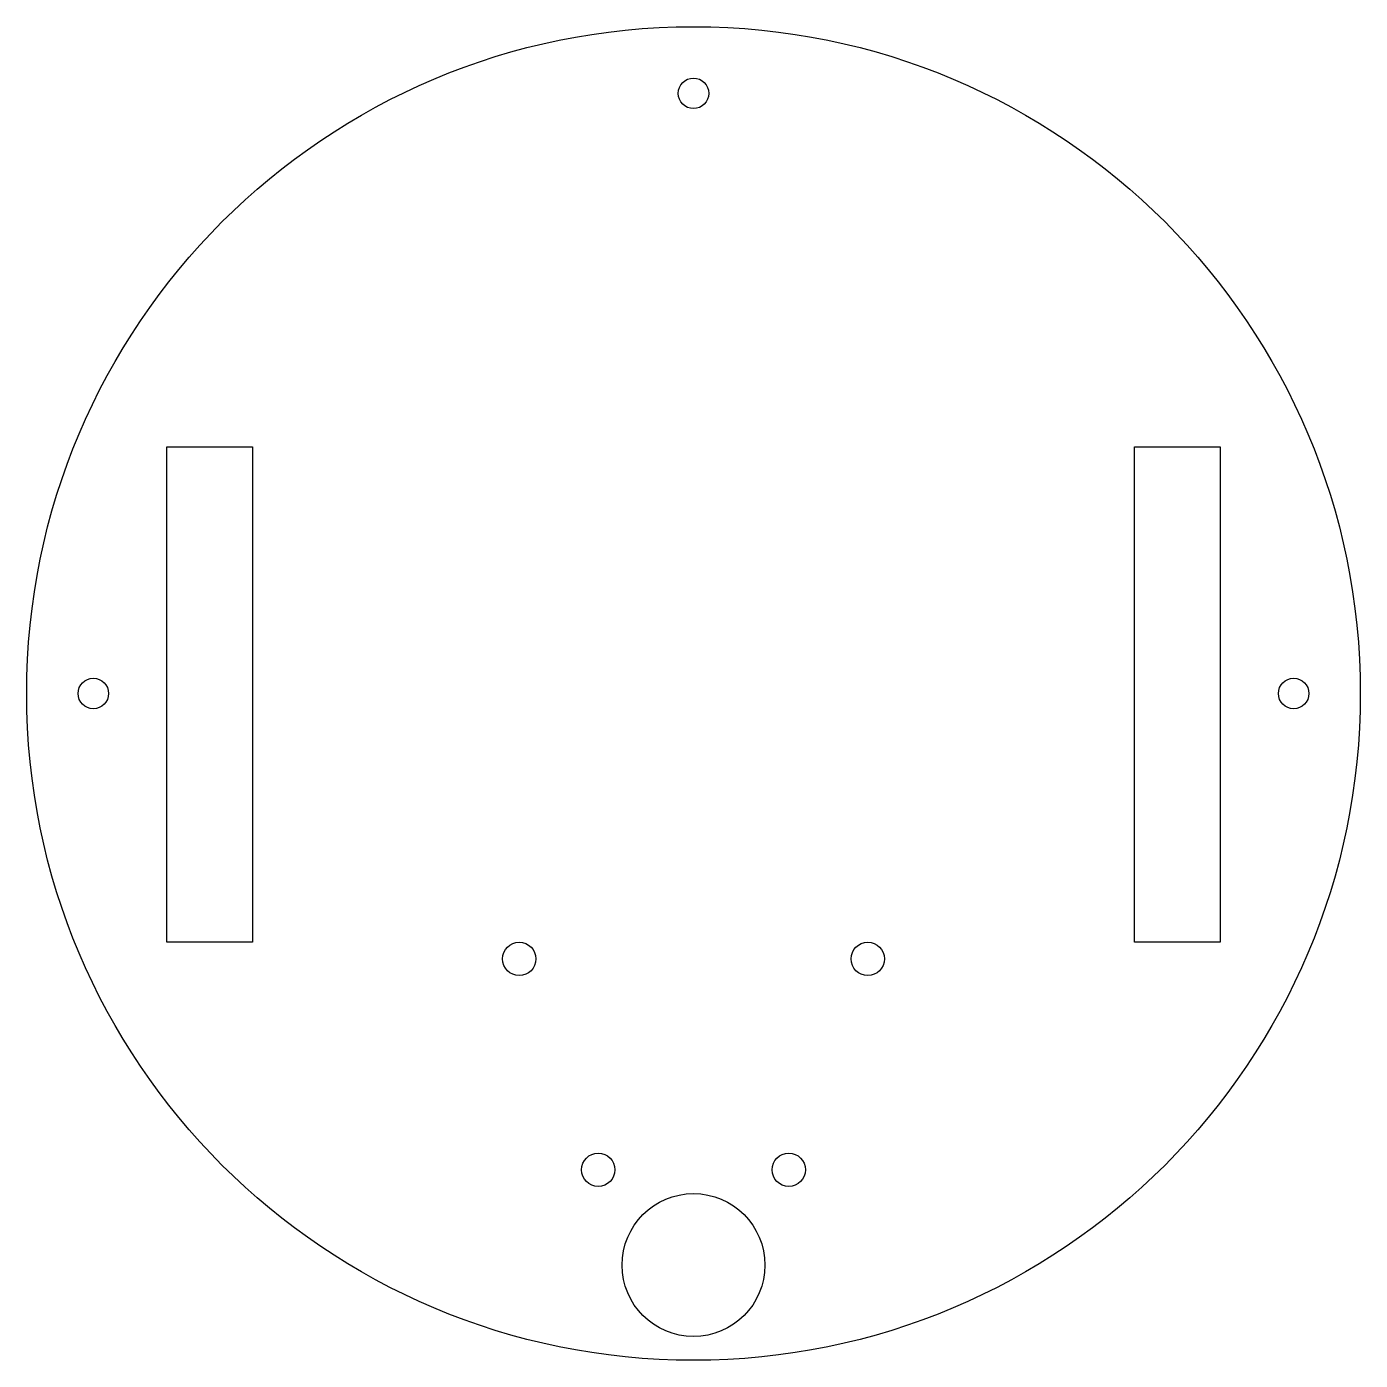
# Model space of a CAD drawing. Header units: millimetres. Extents: x -70 to 70, y -70 to 70.
import ezdxf

# ---------------------------------------------------------------- set-up
doc = ezdxf.new("R2010")
doc.units = ezdxf.units.MM
doc.layers.get('0').update_dxf_attribs({"linetype": 'CONTINUOUS'})

msp = doc.modelspace()

# ---------------------------------------------------------------- linework, layer by layer
for p, q in [((-55.29, 25.91), (-46.29, 25.91)), ((-55.29, -26.09), (-55.29, 25.91)), ((-46.29, 25.91), (-46.29, -26.09)), ((46.29, -26.09), (46.29, 25.91)), ((46.29, 25.91), (55.29, 25.91)), ((55.29, 25.91), (55.29, -26.09)), ((-46.29, -26.09), (-55.29, -26.09)), ((55.29, -26.09), (46.29, -26.09))]:
    msp.add_line(p, q)
for centre, radius in [((0, 0), 70), ((0, 63), 1.6), ((-63, 0), 1.6), ((63, 0), 1.6), ((-18.29, -27.86), 1.75), ((18.29, -27.86), 1.75), ((-10, -50), 1.75), ((10, -50), 1.75), ((0, -60), 7.5)]:
    msp.add_circle(centre, radius)

doc.saveas('drawing.dxf')
